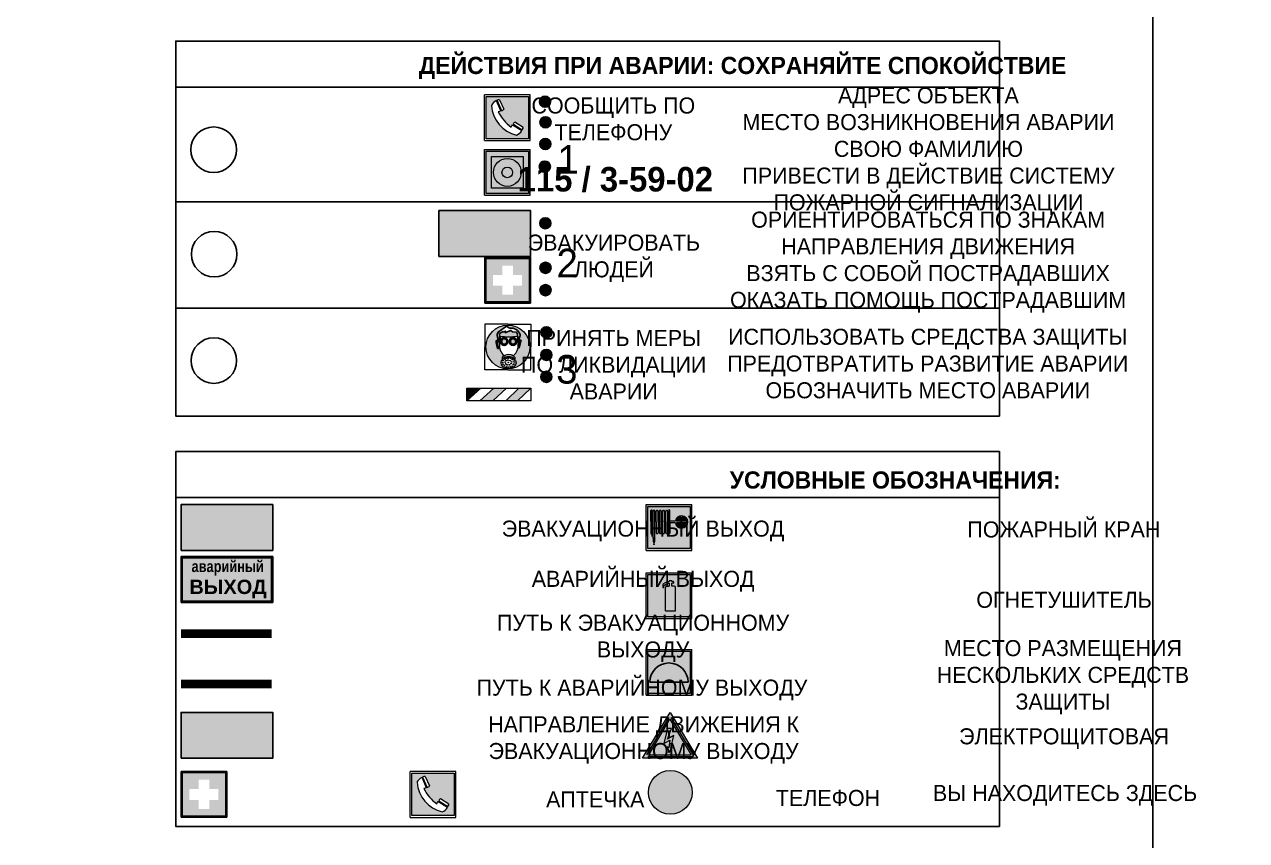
# Model space of a CAD drawing. Header units: millimetres. Extents: x 13114 to 67229, y 22859 to 38520.
# Drawn here: x 30219.4 to 30432.7, y 36372.9 to 36515.4 of the extents above; entities that cross this region are included whole.
import ezdxf

# ---------------------------------------------------------------- set-up
doc = ezdxf.new("R2010")
doc.units = ezdxf.units.MM
doc.linetypes.add('GOST2.303 4', pattern=[7, 5, -2, 0])
doc.layers.add('План_Штампы', color=7, linetype='Continuous')
doc.styles.add('обычный', font='arial.ttf')

# ---------------------------------------------------------------- blocks, each defined once
blk = doc.blocks.new('A$C38D26F80')
h = blk.add_hatch(color=5)
h.dxf.hatch_style = 1
h.paths.add_polyline_path([(-8.77, -4.48, 1), (-0.19, -4.48, 1)])
h.paths.add_polyline_path([(-6.75, -3.58), (-6.75, -3.31), (-6.62, -3.22), (-6.5, -3.22), (-6.42, -3.3), (-6.39, -3.28), (-6.59, -2.23), (-6.59, -2.01), (-6.38, -1.58), (-4.76, -0.4), (-4.13, -0.79, -0.362848), (-2.1, -2.1, -0.201049), (-2.17, -2.48, 0.085434), (-2.26, -3.13), (-1.9, -3.16), (-2.25, -4.7), (-2.4, -4.59), (-2.43, -4.34), (-2.36, -4.34), (-2.14, -3.34), (-2.47, -3.42), (-2.58, -1.95), (-2.77, -1.58), (-3.58, -1.52), (-3.92, -1.26), (-5.05, -1.73), (-4.87, -1.39), (-5.41, -1.6), (-5.41, -1.46), (-6.13, -1.87), (-6.18, -3.5), (-6.56, -3.47), (-6.37, -4.59), (-6.16, -4.43), (-6.16, -4.66), (-6.36, -4.79), (-6.37, -4.8), (-6.51, -4.76)], flags=16)
h.paths.add_polyline_path([(-6.51, -4.76), (-6.36, -4.79), (-6.37, -4.8)], flags=0)
h.paths.add_polyline_path([(-5.92, -2.34, 0.089508), (-2.67, -2.35), (-2.48, -3.88, -0.268602), (-3.4, -6.18, 0.262449), (-5.2, -6.18, -0.268602), (-6.11, -3.88)], flags=16)
edge = h.paths.add_edge_path(flags=16)
edge.add_ellipse((-5.19, -3.41), major_axis=(0, 0.842), ratio=0.848992, start_angle=0, end_angle=360)
edge = h.paths.add_edge_path(flags=0)
edge.add_ellipse((-5.19, -3.39), major_axis=(0, 0.665), ratio=0.853798, start_angle=0, end_angle=360)
edge = h.paths.add_edge_path(flags=0)
edge.add_ellipse((-5.19, -3.4), major_axis=(0, 0.528), ratio=0.864094, start_angle=0, end_angle=360)
edge = h.paths.add_edge_path(flags=16)
edge.add_ellipse((-3.47, -3.4), major_axis=(0, 0.842), ratio=0.848992, start_angle=0, end_angle=360)
h.paths.add_polyline_path([(-3.13, -6.45), (-3.13, -6.84, 0.383174), (-5.57, -6.85), (-5.57, -6.49, -0.369952)], flags=16)
edge = h.paths.add_edge_path(flags=0)
edge.add_ellipse((-3.47, -3.39), major_axis=(0, 0.665), ratio=0.853798, start_angle=0, end_angle=360)
edge = h.paths.add_edge_path(flags=0)
edge.add_ellipse((-3.47, -3.4), major_axis=(0, 0.528), ratio=0.864094, start_angle=0, end_angle=360)
edge = h.paths.add_edge_path(flags=16)
edge.add_ellipse((-4.34, -7.57), major_axis=(-1.48, 0), ratio=0.744955, start_angle=0, end_angle=360)
h.paths.add_polyline_path([(-5.01, -6.85, -1), (-5.15, -6.85, -1)], flags=0)
h.paths.add_polyline_path([(-5.33, -7.14, -1), (-5.47, -7.14, -1)], flags=0)
h.paths.add_polyline_path([(-4.61, -6.71, -1), (-4.74, -6.71, -1)], flags=16)
h.paths.add_polyline_path([(-5.43, -7.51, -1), (-5.57, -7.51, -1)], flags=0)
h.paths.add_polyline_path([(-4.26, -6.67, -1), (-4.4, -6.67, -1)], flags=16)
h.paths.add_polyline_path([(-4.74, -7.14, -1), (-4.88, -7.14, -1)], flags=0)
h.paths.add_polyline_path([(-4.93, -7.43, -1), (-5.07, -7.43, -1)], flags=0)
h.paths.add_polyline_path([(-4.41, -7.07, -1), (-4.54, -7.07, -1)], flags=0)
h.paths.add_polyline_path([(-5.33, -7.87, -1), (-5.46, -7.87, -1)], flags=0)
h.paths.add_polyline_path([(-3.8, -6.71, -1), (-3.94, -6.71, -1)], flags=16)
h.paths.add_polyline_path([(-4.85, -7.78, -1), (-4.98, -7.78, -1)], flags=0)
h.paths.add_polyline_path([(-3.96, -7.14, -1), (-4.1, -7.14, -1)], flags=0)
h.paths.add_polyline_path([(-4.33, -7.53, -1), (-4.47, -7.53, -1)], flags=0)
h.paths.add_polyline_path([(-5.09, -8.12, -1), (-5.23, -8.12, -1)], flags=0)
h.paths.add_polyline_path([(-3.5, -6.94, -1), (-3.64, -6.94, -1)], flags=0)
h.paths.add_polyline_path([(-4.54, -7.97, -1), (-4.68, -7.97, -1)], flags=0)
h.paths.add_polyline_path([(-3.66, -7.39, -1), (-3.8, -7.39, -1)], flags=0)
h.paths.add_polyline_path([(-4.73, -8.35, -1), (-4.86, -8.35, -1)], flags=0)
h.paths.add_polyline_path([(-4.09, -7.96, -1), (-4.23, -7.96, -1)], flags=0)
h.paths.add_polyline_path([(-3.77, -7.74, -1), (-3.91, -7.74, -1)], flags=0)
h.paths.add_polyline_path([(-3.22, -7.27, -1), (-3.35, -7.27, -1)], flags=0)
h.paths.add_polyline_path([(-4.34, -8.4, -1), (-4.47, -8.4, -1)], flags=0)
h.paths.add_polyline_path([(-3.16, -7.61, -1), (-3.3, -7.61, -1)], flags=0)
h.paths.add_polyline_path([(-3.9, -8.35, -1), (-4.04, -8.35, -1)], flags=0)
h.paths.add_polyline_path([(-3.32, -7.91, -1), (-3.46, -7.91, -1)], flags=0)
h.paths.add_polyline_path([(-3.55, -8.23, -1), (-3.69, -8.23, -1)], flags=0)
at = {"color": 5, "lineweight": 5}
for p, q in [((-4.48, 0), (-8.96, 0)), ((-8.96, 0), (-8.96, -4.48)), ((-4.48, 0), (0, 0)), ((0, 0), (0, -4.48)), ((-6.59, -2.01), (-6.38, -1.58)), ((-6.59, -2.23), (-6.59, -2.01)), ((-6.39, -3.28), (-6.59, -2.23)), ((-6.38, -1.58), (-4.76, -0.4)), ((-6.13, -1.87), (-6.18, -3.5)), ((-5.41, -1.46), (-6.13, -1.87)), ((-5.92, -2.34), (-6.11, -3.88)), ((-4.87, -1.39), (-5.41, -1.6)), ((-5.41, -1.6), (-5.41, -1.46)), ((-3.92, -1.26), (-5.05, -1.73)), ((-5.05, -1.73), (-4.87, -1.39)), ((-4.76, -0.4), (-4.13, -0.79)), ((-3.58, -1.52), (-3.92, -1.26)), ((-2.77, -1.58), (-3.58, -1.52)), ((-2.58, -1.95), (-2.77, -1.58)), ((-2.67, -2.34), (-2.48, -3.88)), ((-2.47, -3.42), (-2.58, -1.95)), ((-8.96, -8.96), (-8.96, -4.48)), ((-6.75, -3.31), (-6.62, -3.22)), ((-6.75, -3.58), (-6.75, -3.31)), ((-6.51, -4.76), (-6.75, -3.58)), ((-6.62, -3.22), (-6.5, -3.22)), ((-6.18, -3.5), (-6.56, -3.47)), ((-6.56, -3.47), (-6.37, -4.59)), ((-6.37, -4.8), (-6.51, -4.76)), ((-6.5, -3.22), (-6.42, -3.3)), ((-6.42, -3.3), (-6.39, -3.28)), ((-6.37, -4.59), (-6.16, -4.43)), ((-6.16, -4.66), (-6.37, -4.8)), ((-6.16, -4.43), (-6.16, -4.66)), ((-2.14, -3.34), (-2.47, -3.42)), ((-2.43, -4.34), (-2.4, -4.59)), ((-2.43, -4.34), (-2.36, -4.34)), ((-2.4, -4.59), (-2.25, -4.7)), ((-2.36, -4.34), (-2.14, -3.34)), ((-1.9, -3.16), (-2.26, -3.13)), ((-2.25, -4.7), (-1.9, -3.16)), ((0, -8.96), (0, -4.48)), ((-5.57, -6.49), (-5.57, -6.85)), ((-3.13, -6.45), (-3.13, -6.84)), ((-4.48, -8.96), (-8.96, -8.96)), ((-4.48, -8.96), (0, -8.96))]:
    blk.add_line(p, q, dxfattribs=at)
at = {"color": 5}
for p, q in [((-6.59, -2.01), (-6.38, -1.58)), ((-6.59, -2.23), (-6.59, -2.01)), ((-6.39, -3.28), (-6.59, -2.23)), ((-6.38, -1.58), (-4.76, -0.4)), ((-6.13, -1.87), (-6.18, -3.5)), ((-5.41, -1.46), (-6.13, -1.87)), ((-4.87, -1.39), (-5.41, -1.6)), ((-5.41, -1.6), (-5.41, -1.46)), ((-3.92, -1.26), (-5.05, -1.73)), ((-5.05, -1.73), (-4.87, -1.39)), ((-4.76, -0.4), (-4.13, -0.79)), ((-3.58, -1.52), (-3.92, -1.26)), ((-2.77, -1.58), (-3.58, -1.52)), ((-2.58, -1.95), (-2.77, -1.58)), ((-2.47, -3.42), (-2.58, -1.95)), ((-6.75, -3.31), (-6.62, -3.22)), ((-6.75, -3.58), (-6.75, -3.31)), ((-6.51, -4.76), (-6.75, -3.58)), ((-6.62, -3.22), (-6.5, -3.22)), ((-6.18, -3.5), (-6.56, -3.47)), ((-6.56, -3.47), (-6.37, -4.59)), ((-6.37, -4.8), (-6.51, -4.76)), ((-6.36, -4.79), (-6.51, -4.76)), ((-6.5, -3.22), (-6.42, -3.3)), ((-6.42, -3.3), (-6.39, -3.28)), ((-6.37, -4.59), (-6.16, -4.43)), ((-6.16, -4.66), (-6.37, -4.8)), ((-6.16, -4.66), (-6.36, -4.79)), ((-6.16, -4.43), (-6.16, -4.66)), ((-2.14, -3.34), (-2.47, -3.42)), ((-2.4, -4.59), (-2.43, -4.34)), ((-2.43, -4.34), (-2.36, -4.34)), ((-2.25, -4.7), (-2.4, -4.59)), ((-2.36, -4.34), (-2.14, -3.34)), ((-2.26, -3.13), (-1.9, -3.16)), ((-1.9, -3.16), (-2.25, -4.7))]:
    blk.add_line(p, q, dxfattribs=at)
at = {"color": 5, "lineweight": 5}
for centre, radius in [((-4.48, -4.48), 4.29), ((-5.4, -7.14), 0.0678), ((-5.08, -6.85), 0.0678), ((-4.81, -7.14), 0.0678), ((-4.67, -6.71), 0.0678), ((-4.47, -7.07), 0.0678), ((-4.33, -6.67), 0.0678), ((-4.03, -7.14), 0.0678), ((-3.87, -6.71), 0.0678), ((-3.57, -6.94), 0.0678), ((-5.5, -7.51), 0.0678), ((-5.4, -7.87), 0.0678), ((-5.16, -8.12), 0.0678), ((-5, -7.43), 0.0678), ((-4.91, -7.78), 0.0678), ((-4.79, -8.35), 0.0678), ((-4.61, -7.97), 0.0678), ((-4.4, -7.53), 0.0678), ((-4.4, -8.4), 0.0678), ((-4.16, -7.96), 0.0678), ((-3.97, -8.35), 0.0678), ((-3.84, -7.74), 0.0678), ((-3.73, -7.39), 0.0678), ((-3.62, -8.23), 0.0678), ((-3.39, -7.91), 0.0678), ((-3.28, -7.27), 0.0678), ((-3.23, -7.61), 0.0678)]:
    blk.add_circle(centre, radius, dxfattribs=at)
for centre, radius, start, end in [((-4.28, 6.66), 9.15, 259.6987, 280.1569), ((-2.6, -2.2), 0.513, 326.4781, 11.7739), ((-3.66, -4.24), 2.47, 171.573, 231.7124), ((-4.93, -4.24), 2.47, 308.2876, 8.427), ((-0.47, -3.05), 1.79, 161.5846, 182.4584), ((-4.33, -7.88), 1.87, 50.358, 131.5662), ((-4.34, -8.2), 1.82, 48.4943, 132.3565), ((-4.3, -7.78), 1.83, 60.5889, 119.4111)]:
    blk.add_arc(centre, radius, start, end, dxfattribs=at)
at = {"color": 5}
for centre, radius, start, end in [((-3.89, -2.66), 1.88, 17.387, 97.1599), ((-2.6, -2.2), 0.511, 326.3906, 11.8614), ((-0.35, -3.07), 1.91, 162.2553, 181.7878)]:
    blk.add_arc(centre, radius, start, end, dxfattribs=at)
at = {"color": 5, "lineweight": 5}
for centre, major_axis, ratio in [((-5.19, -3.41), (0, 0.842), 0.848992), ((-5.19, -3.39), (0, 0.665), 0.853798), ((-5.19, -3.4), (0, 0.528), 0.864094), ((-3.47, -3.4), (0, 0.842), 0.848992), ((-3.47, -3.39), (0, 0.665), 0.853798), ((-3.47, -3.4), (0, 0.528), 0.864094), ((-4.34, -7.57), (-1.48, 0), 0.744955)]:
    blk.add_ellipse(centre, major_axis=major_axis, ratio=ratio, dxfattribs=at)
blk = doc.blocks.new('A$C47DD6509')
at = {"lineweight": 5}
for points in [[(-8.69, 0), (-11.19, 0), (-11.19, -2.22)], [(-4.22, 0), (-6.45, 0), (-8.91, -2.22), (-6.61, -2.22)], [(0, 0), (-2.09, 0), (-4.36, -2.22), (-2.29, -2.22)]]:
    blk.add_hatch(color=242, dxfattribs=at).paths.add_polyline_path(points)
at = {"color": 242, "lineweight": 5}
for p, q in [((-11.19, -2.22), (-8.69, 0)), ((-11.19, -2.22), (-11.19, 0)), ((-11.19, 0), (-8.69, 0)), ((-11.19, 0), (0, 0)), ((-8.91, -2.22), (-6.45, 0)), ((-6.61, -2.22), (-4.22, 0)), ((-4.36, -2.22), (-2.09, 0)), ((-2.29, -2.22), (0, 0)), ((0, 0), (0, -2.22)), ((0, -2.22), (-11.19, -2.22))]:
    blk.add_line(p, q, dxfattribs=at)
blk = doc.blocks.new('A$C32E8229D')
at = {"true_color": 0xffffff}
blk.add_hatch(color=7, dxfattribs=at).paths.add_polyline_path([(0, 0), (0, -8), (16, -8), (16, 0)])
h = blk.add_hatch(color=126)
h.paths.add_polyline_path([(0.2, -0.2), (15.8, -0.2), (15.8, -7.8), (0.2, -7.8)])
h.paths.add_polyline_path([(13.49, -2.05), (12.08, -2.05), (11.37, -2.63, 0.162397), (11.29, -2.84), (11.29, -3.63), (10.35, -3.63), (10.35, -4.05), (11.68, -4.05), (11.68, -3.48), (12.26, -4.28), (11.29, -5.1), (11.29, -6.78), (11.85, -6.78), (11.85, -5.44), (12.8, -4.64), (12.8, -5.94), (14.46, -5.94), (14.46, -5.39), (13.45, -5.39), (13.45, -3.97), (12.46, -2.59), (13.15, -2.59), (13.69, -3.34), (14.18, -3)], flags=16)
h.paths.add_polyline_path([(10.74, -1.82, 1), (11.8, -1.82, 1)], flags=16)
h.paths.add_polyline_path([(9.39, -3.59), (5.99, -3.59), (6.56, -3.03), (5.91, -3.03), (5.1, -3.83), (5.91, -4.64), (6.56, -4.64), (5.99, -4.09), (9.39, -4.09)], flags=16)
h.paths.add_polyline_path([(4.29, -1.08), (1.72, -1.08), (1.72, -6.6), (4.29, -6.6)], flags=16)
at = {"color": 126}
blk.add_lwpolyline([(16, -8), (0, -8), (0, 0), (16, 0)], close=True, dxfattribs=at)
blk = doc.blocks.new('A$C18900ED3')
h = blk.add_hatch(color=126)
h.paths.add_polyline_path([(-0.18, -0.18), (-7.02, -0.18), (-7.02, -7.02), (-0.18, -7.02)])
h.paths.add_polyline_path([(-5.89, -4.46), (-5.89, -2.77), (-4.46, -2.77), (-4.46, -1.31), (-2.77, -1.31), (-2.77, -2.77), (-1.33, -2.77), (-1.33, -4.46), (-2.77, -4.46), (-2.77, -5.89), (-4.46, -5.89), (-4.46, -4.46)], flags=16)
at = {"color": 126}
for p, q in [((-7.2, 0), (-7.2, -7.2)), ((0, 0), (-7.2, 0)), ((0, -7.2), (0, 0)), ((-7.02, -7.02), (-7.02, -0.18)), ((-7.02, -0.18), (-0.18, -0.18)), ((-0.18, -0.18), (-0.18, -7.02)), ((-7.2, -7.2), (0, -7.2)), ((-0.18, -7.02), (-7.02, -7.02))]:
    blk.add_line(p, q, dxfattribs=at)
blk = doc.blocks.new('A$C456E1F9C')
at = {"lineweight": 5}
h = blk.add_hatch(color=242, dxfattribs=at)
h.paths.add_polyline_path([(0.51, -1.47), (0.51, -13.26), (12.29, -13.26), (12.29, -1.47)])
h.paths.add_polyline_path([(5.42, -4.95, -0.254479), (4.78, -5.4), (3.52, -2.53, -0.209735), (4.23, -2.4)], flags=16)
h.paths.add_polyline_path([(8.53, -8.6), (10.87, -10.17), (10.54, -10.76), (8.03, -9.13, -0.192251)], flags=16)
h.paths.add_polyline_path([(4.61, -5.49, 0.005518), (3.87, -5.72, 0.128647), (7.49, -10.01, 0.00809), (7.83, -9.33), (10.47, -10.97, -0.16736), (8.99, -12.25, -0.327862), (1.95, -3.95, -0.166952), (3.36, -2.62)], flags=16)
at = {"color": 242, "lineweight": 5}
for p, q in [((0, -13.77), (0, -0.97)), ((12.8, -0.97), (0, -0.97)), ((4.61, -5.49), (3.36, -2.62)), ((3.52, -2.53), (4.78, -5.4)), ((4.23, -2.4), (5.42, -4.95)), ((12.8, -13.77), (12.8, -0.97)), ((7.83, -9.33), (10.47, -10.97)), ((8.03, -9.13), (10.54, -10.76)), ((10.81, -10.12), (8.53, -8.6)), ((10.8, -10.3), (10.81, -10.12)), ((10.54, -10.76), (10.8, -10.3)), ((0, -13.77), (12.8, -13.77))]:
    blk.add_line(p, q, dxfattribs=at)
blk.add_lwpolyline([(0.51, -1.47), (12.29, -1.47), (12.29, -13.26), (0.51, -13.26)], close=True, dxfattribs=at)
for centre, radius, start, end in [((4.59, -5.34), 2.99, 114.2845, 152.1974), ((4.02, -3.27), 0.891, 76.3284, 123.7092), ((11.12, -3.31), 9.19, 183.9915, 256.6009), ((14.98, -39.1), 35.17, 107.1487, 108.4135), ((13.86, -0.94), 11.08, 205.5536, 234.8762), ((4.68, -4.59), 0.824, 276.9621, 334.0723), ((-13.31, 0.8), 23.44, 332.5487, 334.4027), ((8.94, -9.5), 0.989, 114.4092, 157.9388), ((7.87, -9.46), 3, 291.9291, 329.9329)]:
    blk.add_arc(centre, radius, start, end, dxfattribs=at)
blk = doc.blocks.new('A$C54414219')
at = {"true_color": 0xffffff}
h = blk.add_hatch(color=7, dxfattribs=at)
h.paths.add_polyline_path([(2.39, -9.45), (2.39, -18.3), (11.23, -18.3), (11.23, -9.45)], flags=0)
h.paths.add_polyline_path([(10.71, -13.87, -1), (2.92, -13.87, -1)], flags=0)
h.paths.add_polyline_path([(8.3, -13.87, -1), (5.33, -13.87, -1)], flags=0)
h.paths.add_polyline_path([(0.41, -7.47), (0.41, -20.27), (13.21, -20.27), (13.21, -7.47)])
h.paths.add_polyline_path([(0.92, -19.77), (12.71, -19.77), (12.71, -7.98), (0.92, -7.98)], flags=16)
h.paths.add_polyline_path([(11.23, -9.45), (11.23, -18.3), (2.39, -18.3), (2.39, -9.45)], flags=0)
at = {"lineweight": 5}
h = blk.add_hatch(color=242, dxfattribs=at)
h.paths.add_polyline_path([(12.71, -7.98), (0.92, -7.98), (0.92, -19.77), (12.71, -19.77)])
h.paths.add_polyline_path([(11.23, -18.3), (2.39, -18.3), (2.39, -9.45), (11.23, -9.45)], flags=16)
h.paths.add_polyline_path([(10.71, -13.87, -1), (2.92, -13.87, -1)], flags=0)
h.paths.add_polyline_path([(8.3, -13.87, -1), (5.33, -13.87, -1)], flags=0)
at = {"true_color": 0xffffff}
h = blk.add_hatch(color=7, dxfattribs=at)
h.paths.add_polyline_path([(2.39, -9.45), (2.39, -18.3), (11.23, -18.3), (11.23, -9.45)])
h.paths.add_polyline_path([(10.71, -13.87, -1), (2.92, -13.87, -1)], flags=16)
h.paths.add_polyline_path([(8.3, -13.87, -1), (5.33, -13.87, -1)], flags=0)
at = {"lineweight": 5}
h = blk.add_hatch(color=242, dxfattribs=at)
h.paths.add_polyline_path([(2.92, -13.87, 1), (10.71, -13.87, 1)])
h.paths.add_polyline_path([(8.3, -13.87, -1), (5.33, -13.87, -1)], flags=16)
at = {"color": 242, "lineweight": 5}
for p, q in [((0.41, -20.27), (0.41, -7.47)), ((0.41, -7.47), (13.21, -7.47)), ((0.41, -7.47), (13.21, -7.47)), ((13.21, -20.27), (13.21, -7.47)), ((0.41, -20.27), (13.21, -20.27))]:
    blk.add_line(p, q, dxfattribs=at)
for points in [[(0.92, -7.98), (12.71, -7.98), (12.71, -19.77), (0.92, -19.77)], [(2.39, -9.45), (11.23, -9.45), (11.23, -18.3), (2.39, -18.3)]]:
    blk.add_lwpolyline(points, close=True, dxfattribs=at)
for radius in [3.89, 1.49]:
    blk.add_circle((6.81, -13.87), radius, dxfattribs=at)
blk = doc.blocks.new('A$C3E6D3DDE')
at = {"lineweight": 5}
h = blk.add_hatch(color=40, dxfattribs=at)
h.paths.add_polyline_path([(24.1, 1.45), (16.46, -11.35), (31.74, -11.35)])
h.paths.add_polyline_path([(24.09, -0.46), (30.03, -10.41), (18.14, -10.41)], flags=16)
h.paths.add_polyline_path([(24.54, -3.08), (23.41, -6.02), (25.13, -5.01), (24.33, -8.5), (24.82, -8.27), (23.79, -9.86), (23.4, -8.04), (23.8, -8.43), (24.04, -6.29), (22.39, -7.25), (23.44, -3.08)], flags=0)
h = blk.add_hatch(color=256, dxfattribs=at)
h.paths.add_polyline_path([(24.37, 0.03, 0.567511), (23.82, 0.03), (17.59, -10.4, 0.582454), (17.86, -10.88), (30.32, -10.88, 0.582149), (30.6, -10.4)])
h.paths.add_polyline_path([(24.09, -0.46), (18.14, -10.41), (30.03, -10.41)], flags=16)
h.paths.add_polyline_path([(24.54, -3.08), (23.41, -6.02), (25.13, -5.01), (24.33, -8.5), (24.82, -8.27), (23.79, -9.86), (23.4, -8.04), (23.8, -8.43), (24.04, -6.29), (22.39, -7.25), (23.44, -3.08)], flags=0)
h = blk.add_hatch(color=40, dxfattribs=at)
h.paths.add_polyline_path([(24.09, -0.46), (18.14, -10.41), (30.03, -10.41)])
h.paths.add_polyline_path([(24.82, -8.27), (23.79, -9.86), (23.4, -8.04), (23.8, -8.43), (24.04, -6.29), (22.39, -7.25), (23.44, -3.08), (24.54, -3.08), (23.41, -6.02), (25.13, -5.01), (24.33, -8.5)], flags=16)
at = {"color": 40, "lineweight": 5}
for p, q in [((16.46, -11.35), (24.1, 1.45)), ((24.1, 1.45), (31.74, -11.35))]:
    blk.add_line(p, q, dxfattribs=at)
at = {"lineweight": 5}
for p, q in [((17.59, -10.4), (23.82, 0.03)), ((24.37, 0.03), (30.6, -10.4)), ((18.14, -10.41), (24.09, -0.46)), ((23.44, -3.08), (22.39, -7.25)), ((23.41, -6.02), (24.54, -3.08)), ((24.54, -3.08), (23.44, -3.08)), ((24.09, -0.46), (30.03, -10.41)), ((22.39, -7.25), (24.04, -6.29)), ((25.13, -5.01), (23.41, -6.02)), ((24.04, -6.29), (23.8, -8.43)), ((24.33, -8.5), (25.13, -5.01)), ((23.8, -8.43), (23.4, -8.04)), ((23.4, -8.04), (23.79, -9.86)), ((23.79, -9.86), (24.82, -8.27)), ((24.82, -8.27), (24.33, -8.5)), ((17.86, -10.88), (30.32, -10.88)), ((18.14, -10.41), (30.03, -10.41))]:
    blk.add_line(p, q, dxfattribs=at)
at = {"color": 50, "lineweight": 5}
blk.add_line((31.74, -11.35), (16.46, -11.35), dxfattribs=at)
blk = doc.blocks.new('A$C41C009D9')
at = {"true_color": 0xffffff}
blk.add_hatch(color=7, dxfattribs=at).paths.add_polyline_path([(0, 8), (-16, 8), (-16, 0), (0, 0)])
h = blk.add_hatch(color=126)
h.dxf.hatch_style = 1
h.paths.add_polyline_path([(-15.8, 7.8), (-15.8, 0.2), (-0.2, 0.2), (-0.2, 7.8)])
at = {"color": 126}
for points in [[(-16, 0), (0, 0), (0, 8), (-16, 8)], [(-16, 0), (0, 0), (0, 8), (-16, 8)], [(-15.8, 7.8), (-0.2, 7.8), (-0.2, 0.2), (-15.8, 0.2)]]:
    blk.add_lwpolyline(points, close=True, dxfattribs=at)
at = {"color": 7, "true_color": 0xffffff, "insert": (-15.8, 7.3), "char_height": 2.5, "width": 15.5999, "attachment_point": 1, "style": 'обычный'}
blk.add_mtext('\\pi1.6133;{\\fArial|b1|i0|c204|p34;\\H0.8x;\\W0.8;аварийный\\H1.25x;\\W1;\\P\\pi1.2327;ВЫХОД}', dxfattribs=at)
blk = doc.blocks.new('A$C7B4425F7')
at = {"true_color": 0xffffff}
blk.add_hatch(color=7, dxfattribs=at).paths.add_polyline_path([(0, 0), (-16, 0), (-16, -8), (0, -8)])
h = blk.add_hatch(color=126)
h.paths.add_polyline_path([(-0.2, -0.2), (-15.8, -0.2), (-15.8, -7.8), (-0.2, -7.8)])
h.paths.add_polyline_path([(-11.76, -2.03), (-11.76, -3.66), (-11.17, -3.66, -0.568275), (-11.17, -6.18), (-12.58, -6.18), (-12.58, -2.03)], flags=16)
h.paths.add_polyline_path([(-13.33, -4.12, -0.495768), (-13.59, -6.18), (-15.03, -6.18), (-15.03, -2.03), (-13.59, -2.03, -0.487973)], flags=16)
h.paths.add_polyline_path([(-10.25, -2.03), (-9.48, -2.03), (-9.48, -6.18), (-10.25, -6.18)], flags=16)
h.paths.add_polyline_path([(-13.84, -3.69), (-14.24, -3.69), (-14.24, -3.03), (-13.9, -3.03, -0.692621)], flags=0)
h.paths.add_polyline_path([(-9.15, -2.03), (-8.4, -2.03), (-8.04, -3.07), (-7.68, -2.03), (-6.93, -2.03), (-7.64, -4.1), (-6.93, -6.18), (-7.68, -6.18), (-8.04, -5.14), (-8.4, -6.18), (-9.15, -6.18), (-8.44, -4.1)], flags=16)
h.paths.add_polyline_path([(-11.76, -4.46), (-11.42, -4.46, -0.692621), (-11.36, -5.12), (-11.76, -5.12)], flags=0)
h.paths.add_polyline_path([(-13.9, -5.2), (-14.24, -5.2), (-14.24, -4.55), (-13.84, -4.55, -0.708038)], flags=0)
edge = h.paths.add_edge_path(flags=16)
edge.add_ellipse((-5.51, -4.08), major_axis=(0, 2.05), ratio=0.586184, start_angle=0, end_angle=360)
edge = h.paths.add_edge_path(flags=0)
edge.add_ellipse((-5.51, -4.08), major_axis=(0, 1.14), ratio=0.454828, start_angle=0, end_angle=360)
h.paths.add_polyline_path([(-4.13, -4.96, 0.377264), (-3.48, -4.52, 0.0555), (-3.16, -2.03), (-1.66, -2.03), (-1.66, -4.96), (-0.96, -4.96), (-0.96, -7.01), (-1.75, -7.01), (-1.75, -6.18), (-3.3, -6.18), (-3.3, -7.02), (-4.13, -7.02)], flags=16)
h.paths.add_polyline_path([(-2.73, -2.91), (-2.28, -2.91), (-2.28, -4.96), (-3.05, -4.96, 0.079136)], flags=0)
at = {"color": 126}
blk.add_lwpolyline([(-16, -8), (0, -8), (0, 0), (-16, 0)], close=True, dxfattribs=at)
blk = doc.blocks.new('A$C37112FD5')
at = {"true_color": 0xf5f5ff}
h = blk.add_hatch(color=7, dxfattribs=at)
h.dxf.hatch_style = 1
h.paths.add_polyline_path([(12.8, -7.4), (0, -7.4), (0, -20.2), (12.8, -20.2)])
h.paths.add_polyline_path([(12.29, -7.91), (12.29, -19.69), (0.51, -19.69), (0.51, -7.91)], flags=16)
h.paths.add_polyline_path([(4.98, -9.04, -0.42597), (5.17, -9.22), (5.17, -12.25), (5.17, -15.29, -0.432244), (4.98, -15.47), (4.83, -15.47, -0.42597), (4.64, -15.29), (4.64, -12.25), (4.64, -9.22, -0.432244), (4.83, -9.04)], flags=0)
h.paths.add_polyline_path([(4.28, -9.22), (4.28, -12.25), (4.28, -15.29, -0.432244), (4.09, -15.47), (3.94, -15.47, -0.42597), (3.75, -15.29), (3.75, -12.25), (3.75, -9.22, -0.432244), (3.94, -9.04), (4.09, -9.04, -0.42597)], flags=0)
h.paths.add_polyline_path([(5.72, -9.04), (5.87, -9.04, -0.42597), (6.06, -9.22), (6.06, -12.25), (6.06, -15.29, -0.432244), (5.87, -15.47), (5.72, -15.47, -0.42597), (5.53, -15.29), (5.53, -12.25), (5.53, -9.22, -0.432244)], flags=0)
h.paths.add_polyline_path([(6.42, -8.9), (6.5, -8.9, -0.42597), (6.69, -9.08), (6.69, -12.03), (8.21, -12.03, -15.824349), (8.21, -12.47), (6.69, -12.47), (6.69, -15.42, -0.432244), (6.5, -15.6), (6.42, -15.6)], flags=0)
h.paths.add_polyline_path([(3.39, -9.22), (3.39, -12.25), (3.39, -15.29, -0.432244), (3.2, -15.47), (3.05, -15.47, -0.42597), (2.85, -15.29), (2.85, -12.25), (2.85, -9.22, -0.432244), (3.05, -9.04), (3.2, -9.04, -0.42597)], flags=0)
h.paths.add_polyline_path([(2.5, -9.22), (2.5, -16.71), (1.96, -16.71), (1.96, -9.22, -0.432244), (2.15, -9.04), (2.31, -9.04, -0.42597)], flags=0)
h.paths.add_polyline_path([(1.61, -8.9), (1.61, -15.6), (1.57, -15.6, -0.42597), (1.37, -15.42), (1.37, -12.03), (1.37, -9.09, -0.432244), (1.57, -8.9)], flags=0)
h.paths.add_polyline_path([(9.76, -10.81), (9.76, -12.03), (8.49, -12.03, -0.336371)], flags=0)
h.paths.add_polyline_path([(8.49, -12.47), (9.76, -12.47), (9.76, -13.7, -0.336371)], flags=0)
h.paths.add_polyline_path([(10.11, -10.81, -0.336371), (11.38, -12.03), (10.11, -12.03)], flags=0)
h.paths.add_polyline_path([(10.11, -12.47), (11.38, -12.47, -0.336371), (10.11, -13.7)], flags=0)
h.paths.add_polyline_path([(2.5, -16.84), (2.5, -17.05), (1.97, -17.05), (1.97, -16.84)], flags=0)
h.paths.add_polyline_path([(2.5, -17.24, -0.033778), (2.24, -18.6, -0.033778), (1.97, -17.24)], flags=0)
h = blk.add_hatch(color=242)
h.dxf.hatch_style = 1
h.paths.add_polyline_path([(12.29, -7.91), (0.51, -7.91), (0.51, -19.69), (12.29, -19.69)])
h.paths.add_polyline_path([(6.42, -15.6), (6.42, -8.9), (6.5, -8.9, -0.42597), (6.69, -9.08), (6.69, -12.03), (8.21, -12.03, -15.824349), (8.21, -12.47), (6.69, -12.47), (6.69, -15.42, -0.432244), (6.5, -15.6)], flags=16)
h.paths.add_polyline_path([(5.87, -15.47), (5.72, -15.47, -0.42597), (5.53, -15.29), (5.53, -12.25), (5.53, -9.22, -0.432244), (5.72, -9.04), (5.87, -9.04, -0.42597), (6.06, -9.22), (6.06, -12.25), (6.06, -15.29, -0.432244)], flags=16)
h.paths.add_polyline_path([(4.98, -15.47), (4.83, -15.47, -0.42597), (4.64, -15.29), (4.64, -12.25), (4.64, -9.22, -0.432244), (4.83, -9.04), (4.98, -9.04, -0.42597), (5.17, -9.22), (5.17, -12.25), (5.17, -15.29, -0.432244)], flags=16)
h.paths.add_polyline_path([(4.09, -15.47), (3.94, -15.47, -0.42597), (3.75, -15.29), (3.75, -12.25), (3.75, -9.22, -0.432244), (3.94, -9.04), (4.09, -9.04, -0.42597), (4.28, -9.22), (4.28, -12.25), (4.28, -15.29, -0.432244)], flags=16)
h.paths.add_polyline_path([(3.2, -15.47), (3.05, -15.47, -0.42597), (2.85, -15.29), (2.85, -12.25), (2.85, -9.22, -0.432244), (3.05, -9.04), (3.2, -9.04, -0.42597), (3.39, -9.22), (3.39, -12.25), (3.39, -15.29, -0.432244)], flags=16)
h.paths.add_polyline_path([(2.5, -17.05), (1.97, -17.05), (1.97, -16.84), (2.5, -16.84)], flags=16)
h.paths.add_polyline_path([(2.5, -17.24, -0.033778), (2.24, -18.6, -0.033778), (1.97, -17.24)], flags=16)
h.paths.add_polyline_path([(2.5, -16.71), (1.96, -16.71), (1.96, -9.22, -0.432244), (2.15, -9.04), (2.31, -9.04, -0.42597), (2.5, -9.22)], flags=16)
h.paths.add_polyline_path([(1.61, -15.6), (1.57, -15.6, -0.42597), (1.37, -15.42), (1.37, -12.03), (1.37, -9.09, -0.432244), (1.57, -8.9), (1.61, -8.9)], flags=16)
h.paths.add_polyline_path([(8.49, -12.47), (9.76, -12.47), (9.76, -13.7, -0.336371)], flags=0)
h.paths.add_polyline_path([(10.11, -13.7), (10.11, -12.47), (11.38, -12.47, -0.336371)], flags=0)
h.paths.add_polyline_path([(8.49, -12.03, -0.336371), (9.76, -10.81), (9.76, -12.03)], flags=0)
h.paths.add_polyline_path([(10.11, -12.03), (10.11, -10.81, -0.336371), (11.38, -12.03)], flags=0)
h = blk.add_hatch(color=7, dxfattribs=at)
h.dxf.hatch_style = 1
h.paths.add_polyline_path([(1.61, -8.9), (1.57, -8.9, 0.432244), (1.37, -9.09), (1.37, -12.03), (1.37, -15.42, 0.42597), (1.57, -15.6), (1.61, -15.6)])
h.paths.add_polyline_path([(2.5, -9.22, 0.42597), (2.31, -9.04), (2.15, -9.04, 0.432244), (1.96, -9.22), (1.96, -16.71), (2.5, -16.71)])
h.paths.add_polyline_path([(2.5, -16.84), (1.97, -16.84), (1.97, -17.05), (2.5, -17.05)])
h.paths.add_polyline_path([(2.5, -17.24), (1.97, -17.24, 0.033778), (2.24, -18.6, 0.033778)])
h.paths.add_polyline_path([(3.39, -12.25), (3.39, -9.22, 0.42597), (3.2, -9.04), (3.05, -9.04, 0.432244), (2.85, -9.22), (2.85, -12.25), (2.85, -15.29, 0.42597), (3.05, -15.47), (3.2, -15.47, 0.432244), (3.39, -15.29)])
h.paths.add_polyline_path([(4.28, -12.25), (4.28, -9.22, 0.42597), (4.09, -9.04), (3.94, -9.04, 0.432244), (3.75, -9.22), (3.75, -12.25), (3.75, -15.29, 0.42597), (3.94, -15.47), (4.09, -15.47, 0.432244), (4.28, -15.29)])
h.paths.add_polyline_path([(5.17, -12.25), (5.17, -9.22, 0.42597), (4.98, -9.04), (4.83, -9.04, 0.432244), (4.64, -9.22), (4.64, -12.25), (4.64, -15.29, 0.42597), (4.83, -15.47), (4.98, -15.47, 0.432244), (5.17, -15.29)])
h.paths.add_polyline_path([(6.06, -12.25), (6.06, -9.22, 0.42597), (5.87, -9.04), (5.72, -9.04, 0.432244), (5.53, -9.22), (5.53, -12.25), (5.53, -15.29, 0.42597), (5.72, -15.47), (5.87, -15.47, 0.432244), (6.06, -15.29)])
h.paths.add_polyline_path([(6.69, -12.47), (8.21, -12.47, 15.824349), (8.21, -12.03), (6.69, -12.03), (6.69, -9.08, 0.42597), (6.5, -8.9), (6.42, -8.9), (6.42, -15.6), (6.5, -15.6, 0.432244), (6.69, -15.42)])
h.paths.add_polyline_path([(8.49, -12.47), (9.76, -12.47), (9.76, -13.7, -0.336371)], flags=16)
h.paths.add_polyline_path([(8.49, -12.03, -0.336371), (9.76, -10.81), (9.76, -12.03)], flags=16)
h.paths.add_polyline_path([(10.11, -12.47), (11.38, -12.47, -0.336371), (10.11, -13.7)], flags=16)
h.paths.add_polyline_path([(10.11, -12.03), (10.11, -10.81, -0.336371), (11.38, -12.03)], flags=16)
h = blk.add_hatch(color=242)
h.dxf.hatch_style = 1
h.paths.add_polyline_path([(9.76, -10.81, 0.336371), (8.49, -12.03), (9.76, -12.03)])
h.paths.add_polyline_path([(10.11, -10.81), (10.11, -12.03), (11.38, -12.03, 0.336371)])
h.paths.add_polyline_path([(11.38, -12.47), (10.11, -12.47), (10.11, -13.7, 0.336371)])
h.paths.add_polyline_path([(9.76, -12.47), (8.49, -12.47, 0.336371), (9.76, -13.7)])
at = {"color": 242, "lineweight": 5}
for p, q in [((0, -20.2), (0, -7.4)), ((0, -7.4), (12.8, -7.4)), ((1.37, -12.03), (1.37, -9.08)), ((1.57, -8.9), (1.61, -8.9)), ((1.61, -8.9), (1.61, -15.6)), ((1.96, -16.71), (1.96, -9.22)), ((2.15, -9.04), (2.31, -9.04)), ((2.5, -16.71), (2.5, -9.22)), ((2.85, -12.25), (2.85, -9.22)), ((3.05, -9.04), (3.2, -9.04)), ((3.39, -12.25), (3.39, -9.22)), ((3.75, -12.25), (3.75, -9.22)), ((3.94, -9.04), (4.09, -9.04)), ((4.28, -12.25), (4.28, -9.22)), ((4.64, -12.25), (4.64, -9.22)), ((4.83, -9.04), (4.98, -9.04)), ((5.17, -12.25), (5.17, -9.22)), ((5.53, -12.25), (5.53, -9.22)), ((5.72, -9.04), (5.87, -9.04)), ((6.06, -12.25), (6.06, -9.22)), ((6.42, -8.9), (6.42, -15.6)), ((6.5, -8.9), (6.42, -8.9)), ((6.69, -12.03), (6.69, -9.08)), ((12.8, -20.2), (12.8, -7.4)), ((1.37, -12.03), (1.37, -15.42)), ((2.85, -12.25), (2.85, -15.29)), ((3.39, -12.25), (3.39, -15.29)), ((3.75, -12.25), (3.75, -15.29)), ((4.28, -12.25), (4.28, -15.29)), ((4.64, -12.25), (4.64, -15.29)), ((5.17, -12.25), (5.17, -15.29)), ((5.53, -12.25), (5.53, -15.29)), ((6.06, -12.25), (6.06, -15.29)), ((8.21, -12.03), (6.69, -12.03)), ((8.21, -12.47), (6.69, -12.47)), ((6.69, -12.47), (6.69, -15.42)), ((9.76, -12.03), (8.49, -12.03)), ((9.76, -12.47), (8.49, -12.47)), ((9.76, -10.81), (9.76, -12.03)), ((9.76, -12.47), (9.76, -13.7)), ((10.11, -10.81), (10.11, -12.03)), ((11.38, -12.03), (10.11, -12.03)), ((11.38, -12.47), (10.11, -12.47)), ((10.11, -12.47), (10.11, -13.7)), ((1.57, -15.6), (1.61, -15.6)), ((1.96, -16.71), (2.5, -16.71)), ((1.97, -16.84), (2.5, -16.84)), ((1.97, -17.05), (1.97, -16.84)), ((2.5, -17.05), (1.97, -17.05)), ((2.5, -16.84), (2.5, -17.05)), ((3.05, -15.47), (3.2, -15.47)), ((3.94, -15.47), (4.09, -15.47)), ((4.83, -15.47), (4.98, -15.47)), ((5.72, -15.47), (5.87, -15.47)), ((6.42, -15.6), (6.5, -15.6)), ((0, -20.2), (12.8, -20.2)), ((1.97, -17.24), (2.5, -17.24))]:
    blk.add_line(p, q, dxfattribs=at)
blk.add_lwpolyline([(0.51, -7.91), (12.29, -7.91), (12.29, -19.69), (0.51, -19.69)], close=True, dxfattribs=at)
for centre, radius, start, end in [((1.56, -9.09), 0.182, 87.1027, 180.6071), ((2.15, -9.22), 0.182, 87.1027, 180.6071), ((2.32, -9.22), 0.182, 359.3929, 92.8973), ((3.04, -9.22), 0.182, 87.1027, 180.6071), ((3.21, -9.22), 0.182, 359.3929, 92.8973), ((3.93, -9.22), 0.182, 87.1027, 180.6071), ((4.1, -9.22), 0.182, 359.3929, 92.8973), ((4.82, -9.22), 0.182, 87.1027, 180.6071), ((4.99, -9.22), 0.182, 359.3929, 92.8973), ((5.71, -9.22), 0.182, 87.1027, 180.6071), ((5.88, -9.22), 0.182, 359.3929, 92.8973), ((6.51, -9.09), 0.182, 359.3929, 92.8973), ((9.93, -12.25), 1.74, 187.2319, 172.7681), ((9.93, -12.25), 1.46, 96.9927, 171.3585), ((9.93, -12.25), 1.46, 188.6415, 263.0073), ((9.93, -12.25), 1.46, 8.6415, 83.0073), ((9.93, -12.25), 1.46, 276.9927, 351.3585), ((1.56, -15.42), 0.182, 179.3929, 272.8973), ((3.04, -15.29), 0.182, 179.3929, 272.8973), ((3.21, -15.29), 0.182, 267.1027, 0.6071), ((3.93, -15.29), 0.182, 179.3929, 272.8973), ((4.1, -15.29), 0.182, 267.1027, 0.6071), ((4.82, -15.29), 0.182, 179.3929, 272.8973), ((4.99, -15.29), 0.182, 267.1027, 0.6071), ((5.71, -15.29), 0.182, 179.3929, 272.8973), ((5.88, -15.29), 0.182, 267.1027, 0.6071), ((6.51, -15.42), 0.182, 267.1027, 0.6071), ((12.17, -15.98), 10.27, 187.041, 194.7793), ((-7.7, -15.98), 10.27, 345.2207, 352.959)]:
    blk.add_arc(centre, radius, start, end, dxfattribs=at)
blk = doc.blocks.new('A$C7B8C2D5B')
at = {"lineweight": 0}
h = blk.add_hatch(color=5, dxfattribs=at)
h.dxf.hatch_style = 1
h.paths.add_polyline_path([(1.397, -3.024, 1), (-2.112, -3.024, 1)])
at = {"color": 5, "lineweight": 0}
blk.add_circle((-0.358, -3.024), 1.755, dxfattribs=at)
blk = doc.blocks.new('A$C1E1F2D43')
at = {"true_color": 0xffffff}
blk.add_hatch(color=7, dxfattribs=at).paths.add_polyline_path([(8, 0), (0, 0), (0, -8), (8, -8)])
h = blk.add_hatch(color=242)
h.paths.add_polyline_path([(0.32, -0.32), (0.32, -7.68), (7.68, -7.68), (7.68, -0.32)])
h.paths.add_polyline_path([(7.35, -5.71), (0.65, -5.71, -1)], flags=16)
at = {"color": 242, "lineweight": 5}
for p, q in [((0, 0), (8, 0)), ((0, -8), (0, 0)), ((0, 0), (8, 0)), ((8, -8), (8, 0)), ((0, -8), (8, -8))]:
    blk.add_line(p, q, dxfattribs=at)
at = {"color": 242}
blk.add_line((7.35, -5.71), (0.65, -5.71), dxfattribs=at)
at = {"color": 242, "lineweight": 5}
blk.add_lwpolyline([(0.32, -0.32), (7.68, -0.32), (7.68, -7.68), (0.32, -7.68)], close=True, dxfattribs=at)
at = {"color": 242}
blk.add_arc((4, -5.71), 3.35, 0, 180, dxfattribs=at)
blk = doc.blocks.new('A$C3AD82952')
at = {"true_color": 0xf5f5ff}
h = blk.add_hatch(color=7, dxfattribs=at)
h.dxf.hatch_style = 1
h.paths.add_polyline_path([(8.21, 8.73, 0.414214), (7.89, 9.05), (7.22, 9.05), (7.22, 9.92), (7.59, 9.92, 1), (7.57, 10.36), (7.22, 10.36), (7.22, 10.6), (6.43, 10.6), (6.43, 10.36), (6.01, 10.36), (4.74, 9.59), (4.74, 8.69), (4.98, 8.73), (4.98, 9.26), (6.12, 9.91), (6.43, 9.91), (6.43, 9.05), (5.76, 9.05, 0.414214), (5.44, 8.73), (5.44, 2.2), (8.21, 2.2)], flags=0)
h.paths.add_polyline_path([(12.8, 12.8), (0, 12.8), (0, 0), (12.8, 0)])
h.paths.add_polyline_path([(0.51, 12.29), (12.29, 12.29), (12.29, 0.51), (0.51, 0.51)], flags=16)
h.paths.add_polyline_path([(4.74, 9.59), (6.01, 10.36), (6.43, 10.36), (6.43, 10.6), (7.22, 10.6), (7.22, 10.36), (7.59, 10.36, -0.94586), (7.59, 9.92), (7.22, 9.92), (7.22, 9.05), (7.89, 9.05, -0.414214), (8.21, 8.73), (8.21, 2.2), (5.44, 2.2), (5.44, 8.73, -0.414214), (5.76, 9.05), (6.43, 9.05), (6.43, 9.91), (6.12, 9.91), (4.98, 9.26), (4.98, 8.73), (4.74, 8.69)], flags=0)
h = blk.add_hatch(color=242)
h.dxf.hatch_style = 1
h.paths.add_polyline_path([(12.29, 12.29), (0.51, 12.29), (0.51, 0.51), (12.29, 0.51)])
h.paths.add_polyline_path([(4.74, 8.69), (4.74, 9.59), (6.01, 10.36), (6.43, 10.36), (6.43, 10.6), (7.22, 10.6), (7.22, 10.36), (7.59, 10.36, -0.94586), (7.59, 9.92), (7.22, 9.92), (7.22, 9.05), (7.89, 9.05, -0.414214), (8.21, 8.73), (8.21, 2.2), (5.44, 2.2), (5.44, 8.73, -0.414214), (5.76, 9.05), (6.43, 9.05), (6.43, 9.91), (6.12, 9.91), (4.98, 9.26), (4.98, 8.73)], flags=16)
h = blk.add_hatch(color=7, dxfattribs=at)
h.dxf.hatch_style = 1
h.paths.add_polyline_path([(8.21, 8.73, 0.414214), (7.89, 9.05), (7.22, 9.05), (7.22, 9.92), (7.59, 9.92, 1), (7.57, 10.36), (7.22, 10.36), (7.22, 10.6), (6.43, 10.6), (6.43, 10.36), (6.01, 10.36), (4.74, 9.59), (4.74, 8.69), (4.98, 8.73), (4.98, 9.26), (6.12, 9.91), (6.43, 9.91), (6.43, 9.05), (5.76, 9.05, 0.414214), (5.44, 8.73), (5.44, 2.2), (8.21, 2.2)])
at = {"color": 242, "lineweight": 5}
for p, q in [((0, 0), (0, 12.8)), ((0, 12.8), (12.8, 12.8)), ((6.01, 10.36), (4.74, 9.59)), ((6.01, 10.36), (6.43, 10.36)), ((7.22, 10.6), (6.43, 10.6)), ((6.43, 10.6), (6.43, 10.36)), ((7.22, 10.36), (7.22, 10.6)), ((7.59, 10.36), (7.22, 10.36)), ((12.8, 0), (12.8, 12.8)), ((4.74, 9.59), (4.74, 8.69)), ((4.74, 8.69), (4.98, 8.73)), ((4.98, 9.26), (6.12, 9.91)), ((4.98, 8.73), (4.98, 9.26)), ((5.44, 2.2), (5.44, 8.73)), ((5.76, 9.05), (6.43, 9.05)), ((6.12, 9.91), (6.43, 9.91)), ((6.43, 9.91), (6.43, 9.05)), ((7.22, 9.05), (7.22, 9.92)), ((7.59, 9.92), (7.22, 9.92)), ((7.89, 9.05), (7.22, 9.05)), ((8.21, 2.2), (8.21, 8.73)), ((0, 0), (12.8, 0)), ((5.44, 2.2), (8.21, 2.2))]:
    blk.add_line(p, q, dxfattribs=at)
blk.add_lwpolyline([(0.51, 12.29), (12.29, 12.29), (12.29, 0.51), (0.51, 0.51)], close=True, dxfattribs=at)
for centre, radius, start, end in [((7.58, 10.14), 0.223, 273.1875, 86.8125), ((5.76, 8.73), 0.32, 90, 180), ((7.89, 8.73), 0.32, 0, 90)]:
    blk.add_arc(centre, radius, start, end, dxfattribs=at)

msp = doc.modelspace()

# ---------------------------------------------------------------- hatches: boundary and pattern name
at = {"lineweight": 0}
h = msp.add_hatch(color=256, dxfattribs=at)
h.dxf.hatch_style = 1
h.paths.add_polyline_path([(30309.24, 36501.86, 1), (30311.17, 36501.86, 1)])
h = msp.add_hatch(color=256, dxfattribs=at)
h.dxf.hatch_style = 1
h.paths.add_polyline_path([(30309.34, 36498.28, 1), (30311.28, 36498.28, 1)])
h = msp.add_hatch(color=256, dxfattribs=at)
h.dxf.hatch_style = 1
h.paths.add_polyline_path([(30309.31, 36494.47, 1), (30311.24, 36494.47, 1)])
h = msp.add_hatch(color=256, dxfattribs=at)
h.dxf.hatch_style = 1
h.paths.add_polyline_path([(30309.22, 36490.54, 1), (30311.15, 36490.54, 1)])
h = msp.add_hatch(color=256, dxfattribs=at)
h.dxf.hatch_style = 1
h.paths.add_polyline_path([(30309.31, 36480.65, 1), (30311.24, 36480.65, 1)])
h = msp.add_hatch(color=256, dxfattribs=at)
h.dxf.hatch_style = 1
h.paths.add_polyline_path([(30309.35, 36472.87, 1), (30311.28, 36472.87, 1)])
h = msp.add_hatch(color=256, dxfattribs=at)
h.dxf.hatch_style = 1
h.paths.add_polyline_path([(30309.34, 36468.97, 1), (30311.27, 36468.97, 1)])
h = msp.add_hatch(color=256, dxfattribs=at)
h.dxf.hatch_style = 1
h.paths.add_polyline_path([(30309.5, 36461.61, 1), (30311.43, 36461.61, 1)])
h = msp.add_hatch(color=256, dxfattribs=at)
h.dxf.hatch_style = 1
h.paths.add_polyline_path([(30309.49, 36457.67, 1), (30311.43, 36457.67, 1)])
h = msp.add_hatch(color=256, dxfattribs=at)
h.dxf.hatch_style = 1
h.paths.add_polyline_path([(30309.5, 36453.84, 1), (30311.43, 36453.84, 1)])

# ---------------------------------------------------------------- linework, layer by layer
at = {"color": 5, "lineweight": 0}
for points in [[(29816.34, 36345.09), (30416.34, 36345.09), (30416.34, 36740.09), (29816.34, 36740.09)], [(30416.34, 36345.09), (31016.34, 36345.09), (31016.34, 36740.09), (30416.34, 36740.09)]]:
    msp.add_lwpolyline(points, close=True, dxfattribs=at)
for points in [[(30245.76, 36504.4), (30389.53, 36504.4), (30389.53, 36512.45), (30245.76, 36512.45)], [(30245.76, 36504.4), (30389.53, 36504.4), (30389.53, 36447), (30245.76, 36447)], [(30245.76, 36432.75), (30389.53, 36432.75), (30389.53, 36440.8), (30245.76, 36440.8)], [(30245.76, 36432.75), (30389.53, 36432.75), (30389.53, 36375.35), (30245.76, 36375.35)]]:
    msp.add_lwpolyline(points, close=True)
for points in [[(30304.18, 36484.4), (30245.76, 36484.4), (30389.53, 36484.4)], [(30304.18, 36465.83), (30245.76, 36465.83), (30389.53, 36465.83)]]:
    msp.add_lwpolyline(points)
at = {"color": 126, "lineweight": 80, "true_color": 0x008754, "const_width": 1.5}
msp.add_lwpolyline([(30262.51, 36409.02), (30246.71, 36409.02)], dxfattribs=at)
at = {"color": 126, "linetype": 'GOST2.303 4', "lineweight": 80, "true_color": 0x008754, "const_width": 1.5}
msp.add_lwpolyline([(30262.51, 36400.22), (30246.71, 36400.22)], dxfattribs=at)
for centre, radius in [((30310.21, 36501.86), 0.966), ((30252.39, 36493.48), 3.98), ((30310.31, 36498.28), 0.966), ((30310.27, 36494.47), 0.966), ((30310.19, 36490.54), 0.966), ((30310.27, 36480.65), 0.966), ((30252.48, 36475.25), 3.98), ((30310.31, 36472.87), 0.966), ((30310.31, 36468.97), 0.966), ((30310.47, 36461.61), 0.966), ((30252.42, 36456.67), 3.98), ((30310.46, 36457.67), 0.966), ((30310.46, 36453.84), 0.966)]:
    msp.add_circle(centre, radius)

# ---------------------------------------------------------------- block references
for name, p, xscale, yscale, zscale in [('A$C456E1F9C', (30299.65, 36503.68), 0.625, 0.625, 0.625), ('A$C54414219', (30299.39, 36498.19), 0.625, 0.625, 0.625), ('A$C18900ED3', (30307.71, 36474.72), 1.111111111007631, 1.111111111007631, 1.111111111007631), ('A$C38D26F80', (30307.74, 36463.05), 0.8928571427240968, 0.8928571427240968, 0.8928571427240968), ('A$C37112FD5', (30327.85, 36436.16), 0.6249984004534781, 0.6249984004534781, 0.6249984004534781), ('A$C3AD82952', (30327.85, 36411.63), 0.625, 0.625, 0.625), ('A$C3E6D3DDE', (30316.98, 36394.36), 0.625, 0.625, 0.625), ('A$C18900ED3', (30254.71, 36384.95), 1.111111111007631, 1.111111111007631, 1.111111111007631), ('A$C456E1F9C', (30286.66, 36385.55), 0.625, 0.625, 0.625), ('A$C7B8C2D5B', (30332.88, 36387.89), 2.177419353276491, 2.177419353276491, 2.177419353276491)]:
    msp.add_blockref(name, p, dxfattribs=dict(xscale=xscale, yscale=yscale, zscale=zscale))
at = {"xscale": -1}
msp.add_blockref('A$C32E8229D', (30307.71, 36482.87), dxfattribs=at)
at = {"color": 242, "true_color": 0xc1121c}
msp.add_blockref('A$C47DD6509', (30307.74, 36451.84), dxfattribs=at)
msp.add_blockref('A$C41C009D9', (30262.71, 36414.46))
at = {"color": 1}
msp.add_blockref('A$C1E1F2D43', (30327.85, 36406.25), dxfattribs=at)
at = {"layer": 'План_Штампы'}
msp.add_blockref('A$C7B4425F7', (30262.71, 36431.54), dxfattribs=at)
at = {"layer": 'План_Штампы', "color": 126, "true_color": 0x008754, "xscale": -1}
msp.add_blockref('A$C32E8229D', (30262.71, 36395.27), dxfattribs=at)

# ---------------------------------------------------------------- texts
at = {"lineweight": 0, "attachment_point": 5, "style": 'обычный'}
for s, insert, char_height, width in [('{\\fProxima Nova Rg|b1|i0|c204|p2;ДЕЙСТВИЯ ПРИ АВАРИИ: СОХРАНЯЙТЕ СПОКОЙСТВИЕ\\H1.6644x; }', (30344.71, 36507.76), 3, 175.1736), ('\\pi-8.4,l8.4,t8.4;{\\fProxima Nova Rg|b0|i0|c204|p2;АДРЕС ОБЪЕКТА\\PМЕСТО ВОЗНИКНОВЕНИЯ АВАРИИ\\PСВОЮ ФАМИЛИЮ\\PПРИВЕСТИ В ДЕЙСТВИЕ СИСТЕМУ \\PПОЖАРНОЙ СИГНАЛИЗАЦИИ}', (30377.15, 36493.23), 2.8, 126.6484), ('{\\fProxima Nova Rg|b0|i0|c204|p2;СООБЩИТЬ ПО \\PТЕЛЕФОНУ}', (30322.15, 36498.85), 2.8, 126.6484), ('{\\fProxima Nova Rg|b0|i0|c204|p2;1\\H1.1667x; }', (30314.25, 36491.78), 5, 126.6484), ('{\\fProxima Nova Rg|b1|i0|c0|p2;\\H1.0714x;115 / 3-59-02\\H1.2822x; }', (30322.5, 36488.27), 4, 126.6484), ('\\pi-8.4,l8.4,t8.4;{\\fProxima Nova Rg|b0|i0|c204|p2;ОРИЕНТИРОВАТЬСЯ ПО ЗНАКАМ \\PНАПРАВЛЕНИЯ ДВИЖЕНИЯ\\PВЗЯТЬ С СОБОЙ ПОСТРАДАВШИХ\\PОКАЗАТЬ ПОМОЩЬ ПОСТРАДАВШИМ}', (30377.09, 36473.87), 2.8, 126.6484), ('{\\fProxima Nova Rg|b0|i0|c204|p2;ЭВАКУИРОВАТЬ \\PЛЮДЕЙ}', (30322.25, 36474.53), 2.8, 126.6484), ('{\\fProxima Nova Rg|b0|i0|c204|p2;2\\H1.1967x; }', (30314.1, 36473.7), 5, 126.6484), ('{\\fProxima Nova Rg|b0|i0|c204|p2;ПРИНЯТЬ МЕРЫ \\PПО ЛИКВИДАЦИИ \\PАВАРИИ}', (30322.21, 36455.95), 2.8, 126.6484), ('\\pi-8.4,l8.4,t8.4;{\\fProxima Nova Rg|b0|i0|c204|p2;ИСПОЛЬЗОВАТЬ СРЕДСТВА ЗАЩИТЫ \\PПРЕДОТВРАТИТЬ РАЗВИТИЕ АВАРИИ\\PОБОЗНАЧИТЬ МЕСТО АВАРИИ}', (30377.03, 36456.14), 2.8, 126.6484), ('{\\fProxima Nova Rg|b0|i0|c204|p2;3\\H1.1967x; }', (30314.03, 36455.12), 5, 126.6484), ('{\\fProxima Nova Rg|b1|i0|c204|p2;УСЛОВНЫЕ ОБОЗНАЧЕНИЯ:\\H1.1997x; }', (30371.35, 36435.81), 3, 175.1736), ('\\pi-8.4,l8.4,t8.4;{\\fProxima Nova Rg|b0|i0|c204|p2;ЭВАКУАЦИОННЫЙ ВЫХОД\\H1.6404x; }', (30327.33, 36426.94), 2.8, 126.6484), ('\\pi-8.4,l8.4,t8.4;{\\fProxima Nova Rg|b0|i0|c204|p2;ПОЖАРНЫЙ КРАН\\H1.6404x; }', (30400.79, 36427.18), 2.8, 126.6484), ('\\pi-8.4,l8.4,t8.4;{\\fProxima Nova Rg|b0|i0|c204|p2;АВАРИЙНЫЙ ВЫХОД\\H1.6404x; }', (30327.35, 36418.17), 2.8, 126.6484), ('\\pi-8.4,l8.4,t8.4;{\\fProxima Nova Rg|b0|i0|c204|p2;ОГНЕТУШИТЕЛЬ\\H1.1997x; }', (30400.82, 36414.9), 2.8, 126.6484), ('\\pi-8.4,l8.4,t8.4;{\\fProxima Nova Rg|b0|i0|c204|p2;ПУТЬ К ЭВАКУАЦИОННОМУ \\PВЫХОДУ }', (30327.34, 36408.18), 2.8, 126.6484), ('\\pi-8.4,l8.4,t8.4;{\\fProxima Nova Rg|b0|i0|c204|p2;МЕСТО РАЗМЕЩЕНИЯ \\PНЕСКОЛЬКИХ СРЕДСТВ \\PЗАЩИТЫ}', (30400.62, 36401.41), 2.8, 126.6484), ('\\pi-8.4,l8.4,t8.4;{\\fProxima Nova Rg|b0|i0|c204|p2;ПУТЬ К АВАРИЙНОМУ ВЫХОДУ \\H1.6404x; }', (30327.15, 36399.18), 2.8, 126.6484), ('\\pi-8.4,l8.4,t8.4;{\\fProxima Nova Rg|b0|i0|c204|p2;НАПРАВЛЕНИЕ ДВИЖЕНИЯ К \\PЭВАКУАЦИОННОМУ ВЫХОДУ}', (30327.43, 36390.45), 2.8, 126.6484), ('\\pi-8.4,l8.4,t8.4;{\\fProxima Nova Rg|b0|i0|c204|p2;ЭЛЕКТРОЩИТОВАЯ\\H1.1997x; }', (30400.81, 36390.68), 2.8, 126.6484), ('\\pi-8.4,l8.4,t8.4;{\\fProxima Nova Rg|b0|i0|c204|p2;ВЫ НАХОДИТЕСЬ ЗДЕСЬ\\H1.1997x; }', (30400.99, 36380.79), 2.8, 126.6484), ('\\pi-8.4,l8.4,t8.4;{\\fProxima Nova Rg|b0|i0|c204|p2;АПТЕЧКА\\H1.1667x; }', (30318.99, 36380.08), 2.8, 126.6484), ('\\pi-8.4,l8.4,t8.4;{\\fProxima Nova Rg|b0|i0|c204|p2;ТЕЛЕФОН\\H1.1997x; }', (30359.61, 36380.31), 2.8, 126.6484)]:
    msp.add_mtext(s, dxfattribs=dict(at, insert=insert, char_height=char_height, width=width))

doc.saveas('drawing.dxf')
